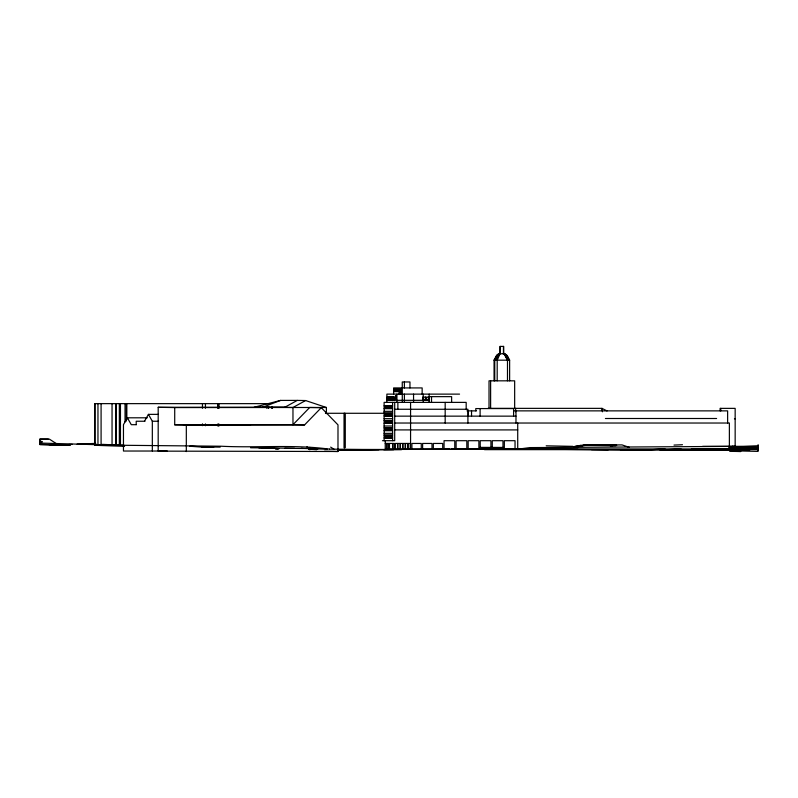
<?xml version="1.0" encoding="UTF-8"?>
<svg xmlns="http://www.w3.org/2000/svg" width="798" height="798" viewBox="0 0 798 798"><rect width="100%" height="100%" fill="white"/><g stroke="black" fill="none" stroke-linecap="round" stroke-linejoin="round"><path stroke-width="1.2" d="M158.194 407.309L158.184 451.129L337.983 451.488L337.993 424.875L321.285 407.678L309.684 407.489L292.966 424.706L174.712 424.785L174.722 407.579L158.194 407.309L262.821 407.239M186.313 451.588L186.323 424.975L174.712 424.785M326.392 413.623L326.392 407.479L305.584 400.546L292.966 407.499L292.966 424.706L304.567 424.905L321.285 407.678M309.843 449.813L309.853 447.379M497.184 380.826L497.204 359.539L497.952 355.858A9.416 6.613 62.6 0 1 499.528 353.773L504.137 353.753A9.416 2.743 73.3 0 1 505.553 355.828L507.488 360.177L507.488 380.826M758.09 450.132L758.09 448.157L744.544 448.077M601.882 409.214L601.991 408.357L488.037 408.357M494.75 380.826L494.75 360.177L496.665 355.808A9.676 8.598 45.6 0 1 499.169 353.753L500.127 353.295M494.401 360.177L496.556 355.878A8.788 8.778 -90 0 1 499.099 353.783L500.196 353.295L500.246 346.412M497.184 360.177L500.246 353.295L499.528 353.773A9.416 2.743 -73.3 0 0 498.85 354.661M395.788 395.968L395.788 399.15M395.898 395.988L395.569 396.426C396.426 405.125 396.127 389.374 395.838 399.17M147.291 417.803L127.371 417.803L123.461 424.686L123.461 451.03L167.271 451.03M144.518 421.244L148.418 414.361L158.383 414.361M494.75 360.177L500.246 353.295M507.488 360.177L503.678 353.295L503.678 346.412L500.017 346.412L500.017 353.295L494.062 360.177L494.062 380.826M297.255 400.406L280.547 400.416L254.163 407.249L284.637 407.369L297.255 400.406L305.584 400.546M39.9 442.75L42.454 441.733L39.9 441.015M262.362 407.379L280.547 400.416M500.057 353.295L499.009 353.714A9.676 8.688 74.9 0 0 496.386 355.728L494.062 360.177L509.623 360.177L509.623 380.826M499.967 449.065L452.007 449.224M616.694 445.244L584.515 445.204L576.425 447.03L580.365 445.284L616.086 445.643M269.205 403.638L94.782 403.638L94.782 445.284L102.842 444.376L123.999 445.314M587.059 445.244L574.031 446.631L584.515 445.204M574.031 446.631L585.752 445.104L622.041 444.905L629.413 447.409M664.943 448.895L647.617 449.922L620.395 449.803M524.805 448.915L512.116 449.244L522.042 449.284M77.097 444.117L95.83 443.389M358.621 449.653L338.053 450.361M674.001 445.084L682.47 444.725M729.083 447.459L735.158 447.269M616.076 445.434L610.071 445.633L612.395 445.693M734.28 448.326L758.1 448.227L758.1 445.025L758.1 445.743L743.447 446.311L529.812 447.598L520.755 448.795L510.431 448.805C461.134 449.104 411.888 449.563 362.581 449.444L329.534 449.144M680.953 448.905L660.026 450.022L732.863 450.381L732.863 448.406M338.492 450.262L393.693 449.673M452.346 449.384L516.326 448.885M57.875 444.676L39.9 444.606L39.9 439.139L48.329 439.139M68.808 444.476L72.448 444.406M547.707 448.885L539.358 448.945M337.813 450.162L378.87 449.743M698.509 448.875L735.158 449.454M309.704 449.174L316.557 449.124L309.544 449.164M735.776 446.311L702.599 446.361M383.788 449.753L401.524 449.673M452.227 449.124L578.021 449.414M459.548 394.122L386.88 394.122L386.88 402.382M386.88 400.317L429.174 400.317M384.117 405.823L392.586 405.823M265.295 407.239L286.342 407.229M174.722 407.579L326.392 407.479M384.117 408.576L392.586 408.576M394.701 409.264L467.917 409.264L467.917 423.03M466.96 410.87L476.506 410.87M513.543 410.87L727.626 410.87L727.626 423.03M384.117 411.329L392.586 411.329M384.117 413.165L392.586 413.165M325.434 413.284L383.848 413.284M384.117 415.918L392.586 415.918M394.701 416.147L515.977 416.147M605.413 418.501L716.604 418.501M384.117 418.671L392.586 418.671M734.449 418.81L735.158 418.81M384.117 420.506L392.586 420.506M144.927 421.244L136.219 421.244L136.219 424.686M148.418 414.361L152.328 421.244L158.553 421.244M394.701 423.03L729.372 423.03L729.372 448.955L451.648 448.955M384.117 423.259L392.586 423.259M136.258 424.686L131.281 424.686L127.371 417.803M183.241 424.686L250.772 424.686M186.323 424.975L304.567 424.905M384.117 426.012L392.586 426.012M384.117 427.848L392.586 427.848M394.701 429.913L517.722 429.913M384.117 430.601L392.586 430.601M384.117 433.354L392.586 433.354M384.117 435.189L392.586 435.189M384.117 437.942L392.586 437.942M39.9 439.139L49.406 439.139L58.444 444.985L70.344 445.144L48.897 444.606M382.461 440.696L394.701 440.696L394.701 402.382M385.235 443.449L389.195 443.449L389.195 448.955M450.002 448.955L385.235 448.955L385.235 440.696M484.446 449.653L628.944 449.653M735.896 447.289L758.1 447.329L744.903 447.219M729.671 447.977L735.158 448.107L728.953 448.097M480.107 447.379L503.378 447.449M258.881 447.877L274.023 447.927L261.844 447.788M726.13 449.424L758.1 449.294L719.636 449.334L740.694 449.593M717.103 449.045L691.437 448.875M309.494 449.274L316.766 449.314M737.153 448.037L732.225 448.007L758.09 448.157M534.999 449.104L643.058 450.162L729.133 449.783L736.005 450.491M591.468 449.633L608.246 449.753M250.592 447.778L274.023 447.927M736.065 449.474L758.1 449.643M745.911 450.012L731.736 449.902L749.731 450.072M736.664 451.329L739.806 451.359M264.258 447.848L294.532 448.346M316.946 449.294L308.786 449.214L316.846 449.573L309.504 449.334M308.886 449.214L317.285 449.304M723.786 449.803L743.108 450.032M284.796 448.276L303.28 448.486M729.711 451.359L740.644 451.488L738.419 451.179M201.665 446.85L220.178 447.119M284.637 407.369L292.966 407.499M324.527 451.269L337.983 451.488M546.191 445.823L572.844 446.351M733.871 451.359L740.644 451.488M278.801 448.586L275.111 448.506L278.731 448.586M309.295 449.194L317.684 449.364M275.37 448.586L279.021 448.676M39.9 443.06L114.513 445.204L221.136 446.222C257.146 448.067 293.704 444.286 329.484 449.144M124.568 446.351L94.782 445.284M275.41 448.705L277.894 448.775M720.833 449.134L730.16 449.444M209.006 446.95L189.744 446.321L213.714 447.229M301.055 448.346L309.295 448.666L306.931 446.79M314.771 448.785L327.21 449.284M740.584 450.97L758.1 451.409L758.1 449.304M503.618 353.295L504.665 353.714A9.736 8.688 -74.1 0 1 507.299 355.718L509.623 360.177L503.678 353.295M607.039 410.94L601.991 408.357L602.44 411.798M330.661 447.099L334.182 449.364M508.156 357.773L506.969 355.828A9.416 8.628 -46.6 0 0 504.476 353.753L503.448 353.295L503.448 346.412M508.785 359.539L508.944 360.177M735.158 451.379L735.158 408.367L720.105 408.367L720.105 410.84M734.449 447.548L734.449 449.464M732.853 446.012L732.853 448.107M720.774 408.367L720.774 410.84M517.722 423.03L517.722 448.955M515.977 410.87L515.977 423.03M515.648 408.357L515.648 411.798M515.039 448.955L515.039 440.696L504.326 440.696L504.326 448.955M514.66 408.357L514.66 380.826L489.024 380.826L489.024 408.357M513.593 416.147L513.593 408.576L475.778 408.576L475.778 410.87M502.989 448.955L502.989 440.696L492.276 440.696L492.276 448.955M490.93 448.955L490.93 440.696L480.216 440.696L480.216 448.955M490.62 380.826L490.62 408.357M480.107 408.576L480.107 416.147M478.88 448.955L478.88 440.696L468.167 440.696L468.167 448.955M471.538 410.87L471.538 415.778M468.366 410.87L468.366 415.728M466.82 448.955L466.82 440.696L456.107 440.696L456.107 448.955M466.182 409.264L466.182 402.382L384.117 402.382L384.117 440.696M454.77 448.955L454.77 440.696L444.057 440.696L444.057 448.955M451.628 402.382L451.628 396.646L429.414 396.646L429.414 402.382M445.174 402.382L445.174 423.03M442.71 448.955L442.71 443.449L433.334 443.449L433.334 448.955M431.997 448.955L431.997 443.449L422.621 443.449L422.621 448.955M431.528 396.646L431.528 402.382M429.174 394.122L429.174 402.382M423.219 394.122L423.219 402.382M422.591 397.105L422.591 399.628M422.152 394.122L422.152 387.928L393.614 387.928L393.614 394.122M421.284 448.955L421.284 443.449L411.908 443.449L411.908 448.955M413.554 394.122L413.554 402.382M410.571 402.382L410.571 448.955M410.252 448.955L410.252 443.449L408.027 443.449L408.027 448.955M409.963 387.928L409.963 381.963L402.262 381.963L402.292 402.382M407.708 448.955L407.708 443.449L405.494 443.449L405.494 448.955M405.175 448.955L405.175 443.449L402.95 443.449L402.95 448.955M404.377 381.963L404.377 387.928M404.406 394.122L404.406 402.382M402.631 448.955L402.631 443.449L400.416 443.449L400.416 448.955M401.404 394.122L400.985 388.845L400.985 394.122M400.097 448.955L400.097 443.449L397.873 443.449L397.873 448.955M399.509 394.122L399.509 388.845L399.09 394.122M397.873 402.382L397.873 409.264M397.554 448.955L397.554 443.449L395.329 443.449L395.329 448.955M396.935 394.122L396.935 402.382M394.431 448.955L394.431 443.449L392.845 443.449L392.845 448.955M392.586 402.382L392.586 440.696M392.586 448.955L392.586 443.449L389.464 443.449L389.464 448.955M391.878 405.823L391.878 408.576M391.878 413.165L391.878 415.918M391.878 420.506L391.878 423.259M391.878 427.848L391.878 430.601M391.878 435.189L391.878 437.942M391.17 405.823L391.17 408.576M391.17 413.165L391.17 415.918M391.17 420.506L391.17 423.259M391.17 427.848L391.17 430.601M391.17 435.189L391.17 437.942M390.471 405.823L390.471 408.576M390.471 413.165L390.471 415.918M390.471 420.506L390.471 423.259M390.471 427.848L390.471 430.601M390.471 435.189L390.471 437.942M389.763 405.823L389.763 408.576M389.763 413.165L389.763 415.918M389.763 420.506L389.763 423.259M389.763 427.848L389.763 430.601M389.763 435.189L389.763 437.942M389.055 405.823L389.055 408.576M389.055 413.165L389.055 415.918M389.055 420.506L389.055 423.259M389.055 427.848L389.055 430.601M389.055 435.189L389.055 437.942M388.347 405.823L388.347 408.576M388.347 413.165L388.347 415.918M388.347 420.506L388.347 423.259M388.347 427.848L388.347 430.601M388.347 435.189L388.347 437.942M387.878 443.449L387.878 448.955M387.648 405.823L387.648 408.576M387.648 413.165L387.648 415.918M387.648 420.506L387.648 423.259M387.648 427.848L387.648 430.601M387.648 435.189L387.648 437.942M387.359 397.105L387.359 399.858M386.94 405.823L386.94 408.576M386.94 413.165L386.94 415.918M386.94 420.506L386.94 423.259M386.94 427.848L386.94 430.601M386.94 435.189L386.94 437.942M386.551 443.449L386.551 448.955M386.232 405.823L386.232 408.576M386.232 413.165L386.232 415.918M386.232 420.506L386.232 423.259M386.232 427.848L386.232 430.601M386.232 435.189L386.232 437.942M385.534 405.823L385.534 408.576M385.534 413.165L385.534 415.918M385.534 420.506L385.534 423.259M385.534 427.848L385.534 430.601M385.534 435.189L385.534 437.942M384.826 405.823L384.826 408.576M384.826 413.165L384.826 415.918M384.826 420.506L384.826 423.259M384.826 427.848L384.826 430.601M384.826 435.189L384.826 437.942M344.995 413.284L344.995 447.808M344.686 413.284L344.686 447.808M344.038 413.284L344.038 447.877M272.298 406.531L272.298 408.456M271.938 406.531L271.938 408.456M268.577 406.521L268.577 408.446M266.931 406.521L266.931 408.446M219.001 403.638L219.001 408.287M219.001 424.087L219.001 425.952M218.283 403.638L218.283 408.287M218.283 424.067L218.283 425.923M217.814 403.638L217.814 408.287M217.814 424.067L217.814 425.923M205.445 403.638L205.445 408.247M205.445 423.908L205.445 425.753M202.463 403.638L202.463 408.237M202.463 423.838L202.463 425.673M152.328 421.244L152.328 451.03M126.832 403.638L126.832 419.299M126.333 403.638L126.333 421.035M125.047 403.638L125.047 421.893M120.458 403.638L120.458 445.055M119.351 403.638L119.351 444.885M116.318 403.638L116.318 444.795M115.82 403.638L115.82 444.745M112.049 403.638L112.049 444.516M101.087 403.638L101.087 444.396M97.964 403.638L97.964 445.065M94.902 403.638L94.902 445.284M503.189 353.714A9.736 4.229 82.1 0 1 503.468 353.963M394.332 388.845L393.903 391.599L394.332 388.845M395.07 388.845L394.641 391.599L395.07 388.845M395.808 388.845L395.389 391.599L395.808 388.845M396.546 388.845L396.127 391.599L396.546 388.845M397.294 388.845L396.865 391.599L397.294 388.845M398.032 388.845L397.604 391.599L398.032 388.845M398.771 388.845L398.352 391.599L398.771 388.845M400.257 388.845L399.828 391.599L400.257 388.845M387.698 397.105L387.17 397.105L387.17 399.858L387.698 399.858L387.698 397.105M388.436 397.105L387.908 397.105L387.908 399.858L388.436 399.858L388.436 397.105M389.185 397.105L388.656 397.105L388.656 399.858L389.185 399.858L389.185 397.105M389.923 397.105L389.394 397.105L389.394 399.858L389.923 399.858L389.923 397.105M390.661 397.105L390.132 397.105L390.132 399.858L390.661 399.858L390.661 397.105M391.399 397.105L390.87 397.105L390.87 399.858L391.399 399.858L391.399 397.105M392.147 397.105L391.619 397.105L391.619 399.858L392.147 399.858L392.147 397.105M392.885 397.105L392.357 397.105L392.357 399.858L392.885 399.858L392.885 397.105M393.623 397.105L393.095 397.105L393.095 399.858L393.623 399.858L393.623 397.105M394.362 397.105L393.833 397.105L393.833 399.858L394.362 399.858L394.362 397.105M425.494 397.105L423.479 397.105L423.479 399.628L425.494 399.628L425.494 397.105M428.396 397.105L426.381 397.105L426.381 399.628L428.396 399.628L428.396 397.105M758.1 448.187L748.005 448.017L758.1 448.227M62.713 444.945L39.9 444.436L62.713 444.945"/></g></svg>
